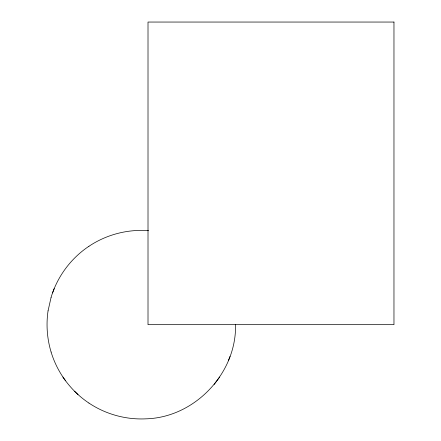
<?xml version="1.0" encoding="UTF-8"?>
<svg xmlns="http://www.w3.org/2000/svg" width="441" height="441" viewBox="0 0 441 441"><rect width="100%" height="100%" fill="white"/><g stroke="black" fill="none" stroke-linecap="round" stroke-linejoin="round"><path stroke-width="0.66" d="M235.538 324.675C236.657 373.356 194.602 417.577 145.91 418.834L145.899 418.834C125.867 419.838 105.592 414.226 88.922 403.063M48.052 310.839C46.029 324.582 47.082 338.749 51.101 352.039M48.063 310.839L51.095 297.306M51.101 297.306C57.324 276.606 70.94 258.272 88.922 246.287M52.551 292.912L54.215 288.596M228.355 360.749L230.02 356.433M219.646 377.049L214.139 384.48M88.928 246.287C105.592 235.119 125.867 229.507 145.899 230.511L148.545 230.704M88.928 403.063C70.935 391.084 57.336 372.733 51.095 352.039M74.645 391.338L77.996 394.53M62.925 377.049L65.588 380.837M393.967 22.05L148.011 22.05L148.011 324.675L393.967 324.675L393.967 22.05"/></g></svg>
